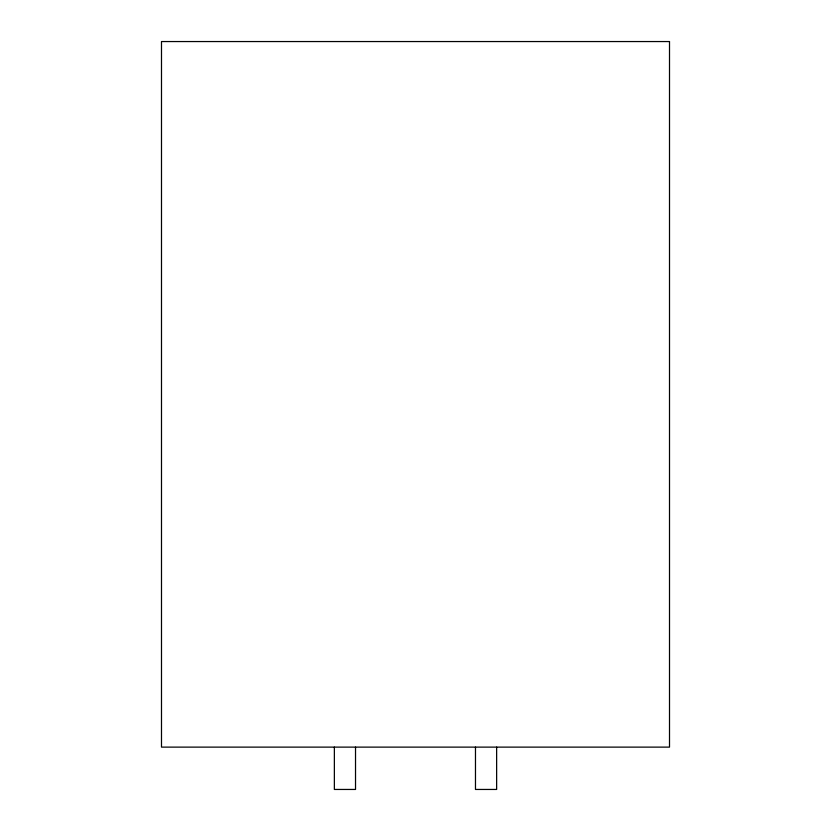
<?xml version="1.0" encoding="UTF-8"?>
<svg xmlns="http://www.w3.org/2000/svg" width="831" height="831" viewBox="0 0 831 831"><rect width="100%" height="100%" fill="white"/><g stroke="black" fill="none" stroke-linecap="round" stroke-linejoin="round"><path stroke-width="1.25" d="M496.637 747.121L496.637 789.45L475.477 789.45L475.477 747.121M355.523 747.121L355.523 789.45L334.363 789.45L334.363 747.121M669.506 41.55L161.494 41.55L161.494 747.121L669.506 747.121L669.506 41.55"/></g></svg>
